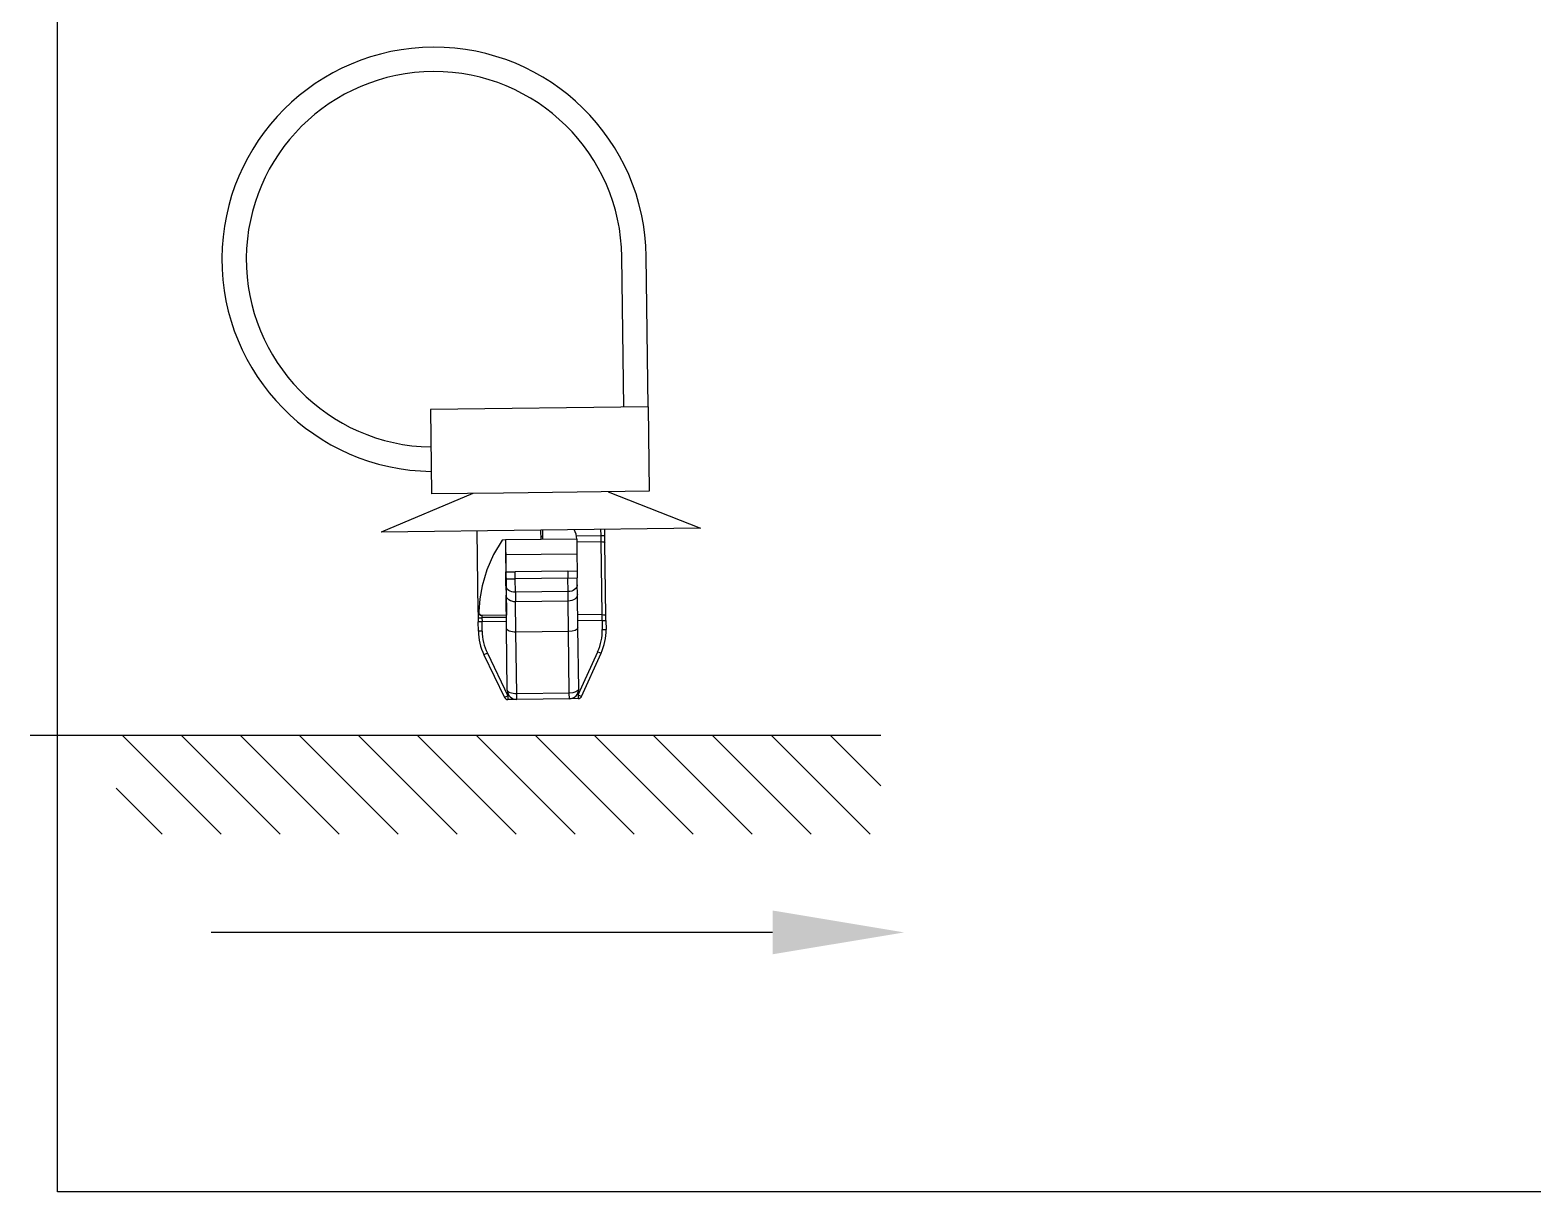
# Model space of a CAD drawing. Header units: inches. Extents: x 47316 to 59086, y 3141 to 11743.
# Drawn here: x 51440.4 to 51480.42, y 5776.5 to 5807.44 of the extents above; entities that cross this region are included whole.
import ezdxf

# ---------------------------------------------------------------- set-up
doc = ezdxf.new("R2010")
doc.units = ezdxf.units.IN
doc.header["$MEASUREMENT"] = 0

msp = doc.modelspace()

# ---------------------------------------------------------------- linework, layer by layer
at = {"color": 1}
for p, q in [((51441.128, 5776.496), (51441.128, 5841.113)), ((51612.846, 5776.496), (51441.128, 5776.496))]:
    msp.add_line(p, q, dxfattribs=at)
at = {"color": 0, "linetype": 'ByBlock', "lineweight": -3, "ltscale": 0.2}
for p, q in [((51456.21, 5797.404), (51456.158, 5801.403)), ((51456.86, 5797.412), (51456.808, 5801.412))]:
    msp.add_line(p, q, dxfattribs=at)
at = {"color": 0, "linetype": 'ByBlock', "lineweight": -3, "ltscale": 0.289999}
msp.add_line((51456.86, 5797.412), (51451.06, 5797.337), dxfattribs=at)
at = {"color": 0, "linetype": 'ByBlock', "lineweight": -3, "ltscale": 0.1125}
for p, q in [((51451.06, 5797.337), (51451.09, 5795.087)), ((51456.86, 5797.412), (51456.889, 5795.162))]:
    msp.add_line(p, q, dxfattribs=at)
at = {"color": 0, "linetype": 'ByBlock', "lineweight": -3, "ltscale": 0.096026}
for p, q in [((51456.889, 5795.162), (51454.969, 5795.137)), ((51453.01, 5795.112), (51451.09, 5795.087))]:
    msp.add_line(p, q, dxfattribs=at)
at = {"color": 0, "linetype": 'ByBlock', "lineweight": -3, "ltscale": 0.132311}
for p, q in [((51452.19, 5795.101), (51449.753, 5794.069)), ((51455.789, 5795.148), (51458.252, 5794.18))]:
    msp.add_line(p, q, dxfattribs=at)
at = {"color": 0, "linetype": 'ByBlock', "lineweight": -3, "ltscale": 0.097948}
msp.add_line((51454.969, 5795.137), (51453.01, 5795.112), dxfattribs=at)
at = {"color": 0, "linetype": 'ByBlock', "lineweight": -3, "ltscale": 0.425}
msp.add_line((51458.252, 5794.18), (51449.753, 5794.069), dxfattribs=at)
at = {"color": 0, "linetype": 'ByBlock', "lineweight": -3, "ltscale": 0.107719}
msp.add_line((51452.331, 5791.948), (51452.303, 5794.103), dxfattribs=at)
at = {"color": 0, "linetype": 'ByBlock', "lineweight": -3, "ltscale": 0.0125}
for p, q in [((51454.006, 5793.875), (51454.002, 5794.125)), ((51454.056, 5793.875), (51454.052, 5794.125)), ((51453.067, 5793.012), (51453.317, 5793.016)), ((51453.069, 5792.825), (51453.319, 5792.828)), ((51454.717, 5793.034), (51454.967, 5793.037)), ((51454.719, 5792.847), (51454.969, 5792.85))]:
    msp.add_line(p, q, dxfattribs=at)
at = {"color": 0, "linetype": 'ByBlock', "lineweight": -3, "ltscale": 0.032832}
msp.add_line((51454.948, 5793.968), (51455.605, 5793.977), dxfattribs=at)
at = {"color": 0, "linetype": 'ByBlock', "lineweight": -3, "ltscale": 0.008443}
for p, q in [((51455.605, 5793.977), (51455.602, 5794.146)), ((51455.705, 5793.978), (51455.702, 5794.147))]:
    msp.add_line(p, q, dxfattribs=at)
at = {"color": 0, "linetype": 'ByBlock', "lineweight": -3, "ltscale": 0.005}
for p, q in [((51455.605, 5793.977), (51455.705, 5793.978)), ((51452.434, 5791.681), (51452.334, 5791.68)), ((51455.634, 5791.715), (51455.734, 5791.716)), ((51452.437, 5791.437), (51452.337, 5791.436)), ((51455.637, 5791.479), (51455.737, 5791.48)), ((51452.576, 5790.847), (51452.486, 5790.803)), ((51455.514, 5790.885), (51455.605, 5790.844)), ((51453.124, 5789.713), (51453.034, 5789.669)), ((51453.124, 5789.713), (51453.125, 5789.613)), ((51454.996, 5789.737), (51455.087, 5789.696)), ((51454.996, 5789.737), (51454.997, 5789.637))]:
    msp.add_line(p, q, dxfattribs=at)
at = {"color": 0, "linetype": 'ByBlock', "lineweight": -3, "ltscale": 0.007906}
msp.add_line((51455.607, 5793.819), (51455.605, 5793.977), dxfattribs=at)
at = {"color": 0, "linetype": 'ByBlock', "lineweight": -3, "ltscale": 0.009488}
msp.add_line((51455.707, 5793.788), (51455.705, 5793.978), dxfattribs=at)
at = {"color": 0, "linetype": 'ByBlock', "lineweight": -3}
for p, q in [((51452.969, 5793.861), (51452.736, 5793.473)), ((51452.736, 5793.473), (51452.559, 5793.063)), ((51452.559, 5793.063), (51452.438, 5792.637)), ((51452.438, 5792.637), (51452.378, 5792.297)), ((51452.378, 5792.297), (51452.346, 5791.953))]:
    msp.add_line(p, q, dxfattribs=at)
at = {"color": 0, "linetype": 'ByBlock', "lineweight": -3, "ltscale": 0.004339}
msp.add_line((51453.056, 5793.862), (51452.969, 5793.861), dxfattribs=at)
at = {"color": 0, "linetype": 'ByBlock', "lineweight": -3, "ltscale": 0.095}
for p, q in [((51454.956, 5793.887), (51453.056, 5793.862)), ((51454.961, 5793.487), (51453.061, 5793.462))]:
    msp.add_line(p, q, dxfattribs=at)
at = {"color": 0, "linetype": 'ByBlock', "lineweight": -3, "ltscale": 0.1}
msp.add_line((51453.056, 5793.862), (51453.082, 5791.863), dxfattribs=at)
at = {"color": 0, "linetype": 'ByBlock', "lineweight": -3, "ltscale": 0.02}
for p, q in [((51453.056, 5793.862), (51453.061, 5793.462)), ((51454.956, 5793.887), (51454.961, 5793.487))]:
    msp.add_line(p, q, dxfattribs=at)
at = {"color": 0, "linetype": 'ByBlock', "lineweight": -3, "ltscale": 0.0025}
msp.add_line((51454.005, 5793.956), (51454.055, 5793.957), dxfattribs=at)
at = {"color": 0, "linetype": 'ByBlock', "lineweight": -3, "ltscale": 0.0325}
for p, q in [((51454.957, 5793.81), (51455.607, 5793.819)), ((51453.083, 5791.801), (51452.433, 5791.793)), ((51453.084, 5791.689), (51452.434, 5791.681)), ((51455.632, 5791.873), (51454.982, 5791.864)), ((51455.634, 5791.715), (51454.984, 5791.706))]:
    msp.add_line(p, q, dxfattribs=at)
at = {"color": 0, "linetype": 'ByBlock', "lineweight": -3, "ltscale": 0.097302}
for p, q in [((51455.632, 5791.873), (51455.607, 5793.819)), ((51455.732, 5791.842), (51455.707, 5793.788))]:
    msp.add_line(p, q, dxfattribs=at)
at = {"color": 0, "linetype": 'ByBlock', "lineweight": -3, "ltscale": 0.022501}
for p, q in [((51453.061, 5793.462), (51453.067, 5793.012)), ((51454.961, 5793.487), (51454.967, 5793.037))]:
    msp.add_line(p, q, dxfattribs=at)
at = {"color": 0, "linetype": 'ByBlock', "lineweight": -3, "ltscale": 0.009364}
for p, q in [((51453.069, 5792.825), (51453.067, 5793.012)), ((51453.319, 5792.828), (51453.317, 5793.016)), ((51454.717, 5793.034), (51454.719, 5792.847)), ((51454.967, 5793.037), (51454.969, 5792.85))]:
    msp.add_line(p, q, dxfattribs=at)
at = {"color": 0, "linetype": 'ByBlock', "lineweight": -3, "ltscale": 0.009006}
for p, q in [((51453.072, 5792.645), (51453.069, 5792.825)), ((51454.972, 5792.67), (51454.969, 5792.85))]:
    msp.add_line(p, q, dxfattribs=at)
at = {"color": 0, "linetype": 'ByBlock', "lineweight": -3, "ltscale": 0.07}
for p, q in [((51454.717, 5793.034), (51453.317, 5793.016)), ((51454.719, 5792.847), (51453.319, 5792.828)), ((51454.724, 5792.486), (51453.324, 5792.468)), ((51454.727, 5792.234), (51453.327, 5792.215)), ((51454.738, 5791.424), (51453.338, 5791.406)), ((51454.759, 5789.785), (51453.359, 5789.767)), ((51454.761, 5789.634), (51453.361, 5789.616))]:
    msp.add_line(p, q, dxfattribs=at)
at = {"color": 0, "linetype": 'ByBlock', "lineweight": -3, "ltscale": 0.018011}
for p, q in [((51453.324, 5792.468), (51453.319, 5792.828)), ((51454.724, 5792.486), (51454.719, 5792.847))]:
    msp.add_line(p, q, dxfattribs=at)
at = {"color": 0, "linetype": 'ByBlock', "lineweight": -3, "ltscale": 0.012637}
for p, q in [((51453.072, 5792.645), (51453.075, 5792.392)), ((51453.324, 5792.468), (51453.327, 5792.215)), ((51454.727, 5792.234), (51454.724, 5792.486)), ((51454.975, 5792.417), (51454.972, 5792.67))]:
    msp.add_line(p, q, dxfattribs=at)
at = {"color": 0, "linetype": 'ByBlock', "lineweight": -3, "ltscale": 0.04455}
for p, q in [((51453.087, 5791.501), (51453.075, 5792.392)), ((51454.986, 5791.526), (51454.975, 5792.417))]:
    msp.add_line(p, q, dxfattribs=at)
at = {"color": 0, "linetype": 'ByBlock', "lineweight": -3, "ltscale": 0.0405}
for p, q in [((51453.338, 5791.406), (51453.327, 5792.215)), ((51454.738, 5791.424), (51454.727, 5792.234))]:
    msp.add_line(p, q, dxfattribs=at)
at = {"color": 0, "linetype": 'ByBlock', "lineweight": -3, "ltscale": 0.00896}
msp.add_line((51452.331, 5791.948), (51452.333, 5791.769), dxfattribs=at)
at = {"color": 0, "linetype": 'ByBlock', "lineweight": -3, "ltscale": 0.000715637}
msp.add_line((51452.346, 5791.953), (51452.332, 5791.953), dxfattribs=at)
at = {"color": 0, "linetype": 'ByBlock', "lineweight": -3, "ltscale": 0.004477}
msp.add_line((51452.333, 5791.769), (51452.334, 5791.68), dxfattribs=at)
at = {"color": 0, "linetype": 'ByBlock', "lineweight": -3, "ltscale": 0.012206}
for p, q in [((51452.337, 5791.436), (51452.334, 5791.68)), ((51452.437, 5791.437), (51452.434, 5791.681))]:
    msp.add_line(p, q, dxfattribs=at)
at = {"color": 0, "linetype": 'ByBlock', "lineweight": -3, "ltscale": 9.0198e-05}
msp.add_line((51452.433, 5791.854), (51452.432, 5791.853), dxfattribs=at)
at = {"color": 0, "linetype": 'ByBlock', "lineweight": -3, "ltscale": 0.002986}
msp.add_line((51452.432, 5791.853), (51452.433, 5791.793), dxfattribs=at)
at = {"color": 0, "linetype": 'ByBlock', "lineweight": -3, "ltscale": 0.000495148}
msp.add_line((51452.443, 5791.854), (51452.433, 5791.854), dxfattribs=at)
at = {"color": 0, "linetype": 'ByBlock', "lineweight": -3, "ltscale": 0.005597}
msp.add_line((51452.433, 5791.793), (51452.434, 5791.681), dxfattribs=at)
at = {"color": 0, "linetype": 'ByBlock', "lineweight": -3, "ltscale": 0.031953}
msp.add_line((51453.082, 5791.863), (51452.443, 5791.854), dxfattribs=at)
at = {"color": 0, "linetype": 'ByBlock', "lineweight": -3, "ltscale": 0.003059}
msp.add_line((51453.083, 5791.801), (51453.082, 5791.863), dxfattribs=at)
at = {"color": 0, "linetype": 'ByBlock', "lineweight": -3, "ltscale": 0.000233459}
msp.add_line((51453.083, 5791.797), (51453.083, 5791.801), dxfattribs=at)
at = {"color": 0, "linetype": 'ByBlock', "lineweight": -3, "ltscale": 0.005363}
msp.add_line((51453.084, 5791.689), (51453.083, 5791.797), dxfattribs=at)
at = {"color": 0, "linetype": 'ByBlock', "lineweight": -3, "ltscale": 0.007907}
msp.add_line((51455.634, 5791.715), (51455.632, 5791.873), dxfattribs=at)
at = {"color": 0, "linetype": 'ByBlock', "lineweight": -3, "ltscale": 0.011804}
for p, q in [((51455.634, 5791.715), (51455.637, 5791.479)), ((51455.734, 5791.716), (51455.737, 5791.48))]:
    msp.add_line(p, q, dxfattribs=at)
at = {"color": 0, "linetype": 'ByBlock', "lineweight": -3, "ltscale": 0.006325}
msp.add_line((51455.734, 5791.716), (51455.732, 5791.842), dxfattribs=at)
at = {"color": 0, "linetype": 'ByBlock', "lineweight": -3, "ltscale": 0.081943}
for p, q in [((51453.108, 5789.863), (51453.087, 5791.501)), ((51453.359, 5789.767), (51453.338, 5791.406)), ((51454.759, 5789.785), (51454.738, 5791.424)), ((51455.008, 5789.887), (51454.986, 5791.526))]:
    msp.add_line(p, q, dxfattribs=at)
at = {"color": 0, "linetype": 'ByBlock', "lineweight": -3, "ltscale": 0.062942}
for p, q in [((51452.486, 5790.803), (51453.034, 5789.669)), ((51455.087, 5789.696), (51455.605, 5790.844))]:
    msp.add_line(p, q, dxfattribs=at)
at = {"color": 0, "linetype": 'ByBlock', "lineweight": -3, "ltscale": 0.062941}
for p, q in [((51452.576, 5790.847), (51453.124, 5789.713)), ((51454.996, 5789.737), (51455.514, 5790.885))]:
    msp.add_line(p, q, dxfattribs=at)
at = {"color": 0, "linetype": 'ByBlock', "lineweight": -3, "ltscale": 0.001816}
for p, q in [((51453.16, 5789.713), (51453.124, 5789.713)), ((51454.996, 5789.737), (51454.96, 5789.737))]:
    msp.add_line(p, q, dxfattribs=at)
at = {"color": 0, "linetype": 'ByBlock', "lineweight": -3, "ltscale": 0.011816}
for p, q in [((51453.361, 5789.616), (51453.125, 5789.613)), ((51454.997, 5789.637), (51454.761, 5789.634))]:
    msp.add_line(p, q, dxfattribs=at)
at = {"color": 0, "linetype": 'ByBlock', "lineweight": -3, "ltscale": 0.007544}
for p, q in [((51453.361, 5789.616), (51453.359, 5789.767)), ((51454.761, 5789.634), (51454.759, 5789.785))]:
    msp.add_line(p, q, dxfattribs=at)
at = {"color": 0, "lineweight": -3}
for p, q in [((51463.055, 5788.654), (51440.399, 5788.654, 0)), ((51445.486, 5786.026), (51442.858, 5788.654)), ((51447.058, 5786.026), (51444.43, 5788.654)), ((51448.629, 5786.026), (51446.001, 5788.654)), ((51450.201, 5786.026), (51447.573, 5788.654)), ((51451.772, 5786.026), (51449.144, 5788.654)), ((51453.344, 5786.026), (51450.716, 5788.654)), ((51454.916, 5786.026), (51452.287, 5788.654)), ((51456.487, 5786.026), (51453.859, 5788.654)), ((51458.059, 5786.026), (51455.43, 5788.654)), ((51459.63, 5786.026), (51457.002, 5788.654)), ((51461.202, 5786.026), (51458.574, 5788.654)), ((51462.773, 5786.026), (51460.145, 5788.654)), ((51463.055, 5787.316), (51461.717, 5788.654)), ((51443.915, 5786.026), (51442.693, 5787.248))]:
    msp.add_line(p, q, dxfattribs=at)
msp.add_line((51460.173, 5783.409), (51445.225, 5783.409))
at = {"color": 0, "linetype": 'ByBlock', "lineweight": -3}
for centre, radius, start, end in [((51451.158, 5801.338), 5.65, 0.7475, 269.2262), ((51451.158, 5801.338), 5, 0.7475, 269.0283), ((51454.456, 5793.881), 0.5, 0.7475, 30.7475), ((51452.335, 5791.95), 0.00433, 136.3568, 199.5851), ((51452.432, 5791.954), 0.0999, 180.6902, 270.6901), ((51452.439, 5791.948), 0.0931, 176.6711, 272.3481), ((51453.837, 5791.455), 1.5, 180.7475, 205.7644), ((51453.837, 5791.455), 1.4, 180.7475, 205.7644), ((51454.237, 5791.46), 1.4, 335.7306, 0.7475), ((51454.237, 5791.46), 1.5, 335.7306, 0.7475), ((51453.124, 5789.713), 0.1, 205.7644, 270.7475), ((51453.358, 5789.866), 0.25, 180.7475, 270.7475), ((51454.758, 5789.884), 0.25, 270.7475, 0.7475), ((51454.996, 5789.737), 0.1, 270.7475, 335.7306)]:
    msp.add_arc(centre, radius, start, end, dxfattribs=at)
at = {"color": 0, "linetype": 'ByBlock', "lineweight": -3, "extrusion": (0, 0, -1)}
for centre, major_axis, ratio, start_param, end_param in [((51455.607, 5793.787), (0.1, 0.0013), 0.316228, 4.712389, 6.283185), ((51453.322, 5792.648), (0.25, 0.003), 0.720438, 1.570796, 3.141593), ((51453.325, 5792.396), (0.25, 0.003), 0.720438, 1.570796, 3.141593), ((51454.722, 5792.667), (0.25, 0.003), 0.720438, 0, 1.570796), ((51454.725, 5792.414), (0.25, 0.003), 0.720438, 0, 1.570796), ((51452.431, 5791.95), (0.1, 0.0013), 0.97071, 1.570796, 3.141593), ((51452.433, 5791.77), (0.1, 0.0013), 0.22389, 3.141593, 4.712389), ((51455.632, 5791.841), (0.1, 0.0013), 0.316228, 4.712389, 6.283185), ((51453.337, 5791.505), (0.25, 0.003), 0.396439, 1.570796, 3.141593), ((51454.736, 5791.523), (0.25, 0.003), 0.396439, 0, 1.570796), ((51453.358, 5789.866), (0.25, 0.003), 0.396439, 1.570796, 3.141593), ((51454.758, 5789.884), (0.25, 0.003), 0.396439, -6.283185, -4.712389)]:
    msp.add_ellipse(centre, major_axis=major_axis, ratio=ratio, start_param=start_param, end_param=end_param, dxfattribs=at)
msp.add_solid([(51460.173, 5783.992), (51463.673, 5783.409), (51460.173, 5782.826)])

doc.saveas('drawing.dxf')
